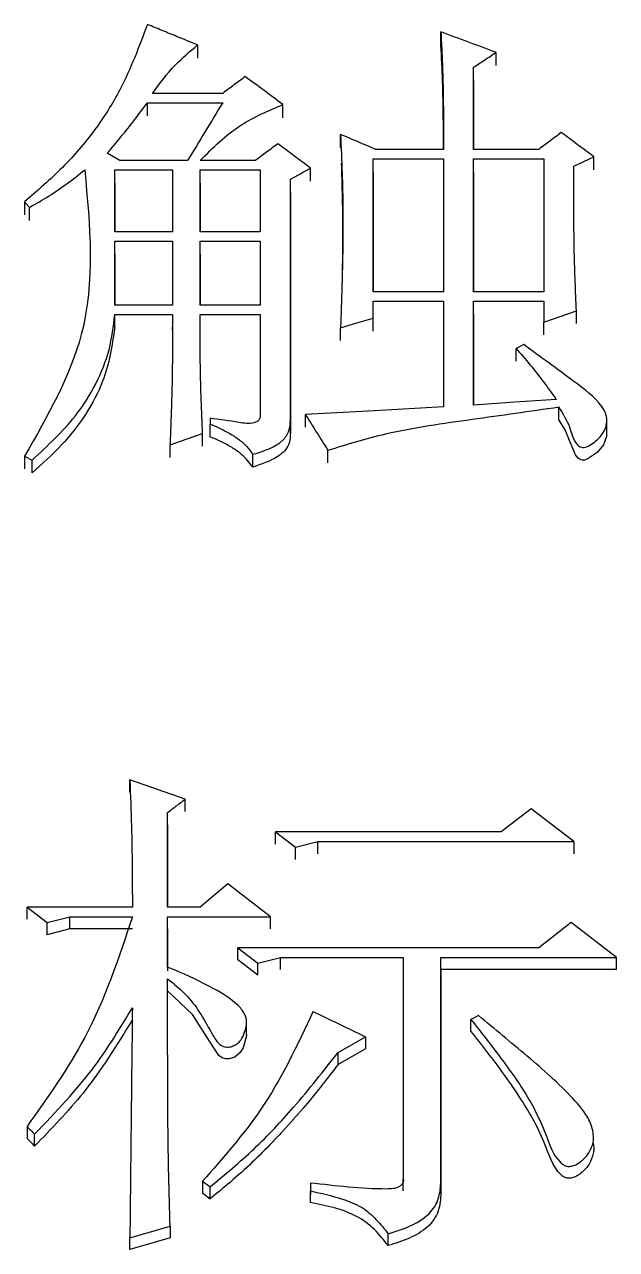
# Model space of a CAD drawing. Header units: millimetres. Extents: x 1852 to 4288, y 681 to 2404.
# Drawn here: x 2410.4 to 2412.95, y 2174.9 to 2180.19 of the extents above; entities that cross this region are included whole.
import ezdxf

# ---------------------------------------------------------------- set-up
doc = ezdxf.new("R2010")
doc.units = ezdxf.units.MM

msp = doc.modelspace()

# ---------------------------------------------------------------- linework, layer by layer
at = {"color": 7, "linetype": 'Continuous', "lineweight": 25}
for p, q in [((2412.1957, 2180.0995), (2412.1957, 2180.1569)), ((2411.1465, 2180.1008), (2411.1465, 2180.0437)), ((2412.4337, 2180.0117), (2412.4337, 2180.0687)), ((2412.3363, 2179.6504), (2412.3363, 2180.0044)), ((2412.3363, 2179.9475), (2412.3363, 2180.0044)), ((2412.3363, 2179.9473), (2412.3363, 2179.6504)), ((2411.2546, 2179.8919), (2410.9517, 2179.8919)), ((2410.9301, 2179.8517), (2411.2546, 2179.8517)), ((2410.9301, 2179.795), (2410.9301, 2179.8517)), ((2411.5142, 2179.787), (2411.5142, 2179.8437)), ((2411.763, 2179.6582), (2411.763, 2179.7148)), ((2411.1032, 2179.602), (2410.8111, 2179.602)), ((2411.3952, 2179.602), (2411.1572, 2179.602)), ((2411.9036, 2179.61), (2412.2065, 2179.61)), ((2411.9037, 2179.0355), (2411.9036, 2179.61)), ((2411.9036, 2179.5536), (2411.9036, 2179.61)), ((2412.2065, 2179.6504), (2411.9145, 2179.6504)), ((2412.2065, 2179.61), (2412.2065, 2179.0355)), ((2412.6176, 2179.6504), (2412.3363, 2179.6504)), ((2412.3363, 2179.61), (2412.6392, 2179.61)), ((2412.3363, 2179.0355), (2412.3363, 2179.61)), ((2412.3363, 2179.5536), (2412.3363, 2179.61)), ((2412.6392, 2179.61), (2412.6392, 2179.0355)), ((2412.8556, 2179.5616), (2412.8556, 2179.6181)), ((2410.7895, 2179.5616), (2411.0383, 2179.5616)), ((2410.7895, 2179.2949), (2410.7895, 2179.5616)), ((2410.7895, 2179.5052), (2410.7895, 2179.5616)), ((2411.0383, 2179.5616), (2411.0383, 2179.2949)), ((2411.1573, 2179.5616), (2411.4169, 2179.5616)), ((2411.1573, 2179.2949), (2411.1573, 2179.5616)), ((2411.1573, 2179.5052), (2411.1573, 2179.5616)), ((2411.4169, 2179.5616), (2411.4169, 2179.2949)), ((2411.6332, 2179.5133), (2411.6332, 2179.5697)), ((2411.9036, 2179.5534), (2411.9037, 2179.0355)), ((2412.3363, 2179.5534), (2412.3363, 2179.0355)), ((2410.7895, 2179.505), (2410.7895, 2179.2949)), ((2411.1573, 2179.505), (2411.1573, 2179.2949)), ((2411.5467, 2178.482), (2411.5467, 2179.5213)), ((2411.5467, 2179.4649), (2411.5467, 2179.5213)), ((2411.5467, 2179.4647), (2411.5467, 2178.4268)), ((2410.4, 2179.4243), (2410.4217, 2179.4001)), ((2410.4217, 2179.3439), (2410.4217, 2179.4001)), ((2411.0383, 2179.2949), (2410.7895, 2179.2949)), ((2411.4169, 2179.2949), (2411.1573, 2179.2949)), ((2410.7895, 2179.2544), (2411.0383, 2179.2544)), ((2410.7895, 2178.9787), (2410.7895, 2179.2544)), ((2410.7895, 2179.1984), (2410.7895, 2179.2544)), ((2411.0383, 2179.2544), (2411.0383, 2178.9787)), ((2411.1573, 2179.2544), (2411.4169, 2179.2544)), ((2411.1573, 2178.9787), (2411.1573, 2179.2544)), ((2411.1573, 2179.1984), (2411.1573, 2179.2544)), ((2411.4169, 2179.2544), (2411.4169, 2178.9787)), ((2410.7895, 2179.1982), (2410.7895, 2178.9787)), ((2411.1573, 2179.1982), (2411.1573, 2178.9787)), ((2412.2065, 2179.0355), (2411.9037, 2179.0355)), ((2412.6392, 2179.0355), (2412.3363, 2179.0355)), ((2411.0383, 2178.9787), (2410.7895, 2178.9787)), ((2411.4169, 2178.9787), (2411.1573, 2178.9787)), ((2411.9037, 2178.9949), (2412.2065, 2178.9949)), ((2411.9037, 2178.9218), (2411.9037, 2178.9949)), ((2411.9037, 2178.9392), (2411.9037, 2178.9949)), ((2412.2065, 2178.9949), (2412.2065, 2178.5391)), ((2412.3363, 2178.9949), (2412.6392, 2178.9949)), ((2412.3363, 2178.5473), (2412.3363, 2178.9949)), ((2412.3363, 2178.9392), (2412.3363, 2178.9949)), ((2412.6392, 2178.9949), (2412.6392, 2178.9056)), ((2410.7894, 2178.9381), (2411.0383, 2178.9381)), ((2410.7894, 2178.8824), (2410.7894, 2178.9381)), ((2411.1573, 2178.9381), (2411.4169, 2178.9381)), ((2411.4169, 2178.9381), (2411.4169, 2178.5065)), ((2411.9037, 2178.8662), (2411.9037, 2178.9218)), ((2412.3363, 2178.9391), (2412.3363, 2178.5473)), ((2412.7799, 2178.8987), (2412.7799, 2178.9543)), ((2411.763, 2178.8256), (2411.763, 2178.8812)), ((2412.6392, 2178.85), (2412.6392, 2178.9056)), ((2412.5527, 2178.808), (2412.5202, 2178.7917)), ((2412.5202, 2178.7362), (2412.5202, 2178.7917)), ((2411.6116, 2178.4514), (2411.6116, 2178.5065)), ((2412.7041, 2178.4839), (2412.7041, 2178.5392)), ((2411.2005, 2178.4902), (2411.2005, 2178.4657)), ((2411.2005, 2178.4106), (2411.2005, 2178.4657)), ((2411.5467, 2178.4268), (2411.5467, 2178.482)), ((2412.9109, 2178.4196), (2412.9109, 2178.4751)), ((2411.1681, 2178.3698), (2411.1681, 2178.4248)), ((2411.0275, 2178.3209), (2411.0275, 2178.3758)), ((2411.3844, 2178.28), (2411.3844, 2178.3349)), ((2411.7081, 2178.2977), (2411.7081, 2178.3526)), ((2410.4003, 2178.3267), (2410.4325, 2178.3104)), ((2410.4003, 2178.3267), (2410.4003, 2178.2718)), ((2410.4325, 2178.2555), (2410.4325, 2178.3104)), ((2411.0924, 2176.8474), (2410.8544, 2176.9303)), ((2410.8544, 2176.8772), (2410.8544, 2176.9303)), ((2411.0924, 2176.7943), (2411.0924, 2176.8474)), ((2412.5852, 2176.8059), (2412.4554, 2176.7062)), ((2412.7691, 2176.6647), (2412.5852, 2176.8059)), ((2411.0167, 2176.3817), (2411.0167, 2176.7893)), ((2411.0167, 2176.7363), (2411.0167, 2176.7893)), ((2411.0167, 2176.7363), (2411.0167, 2176.3817)), ((2411.4818, 2176.7062), (2411.5683, 2176.6397)), ((2411.4818, 2176.6533), (2411.4818, 2176.7062)), ((2411.5683, 2176.6397), (2411.6657, 2176.6647)), ((2411.6657, 2176.6118), (2411.6657, 2176.6647)), ((2412.7691, 2176.6647), (2412.7691, 2176.6118)), ((2411.5683, 2176.5869), (2411.5683, 2176.6397)), ((2411.2763, 2176.4816), (2411.1573, 2176.3817)), ((2411.4602, 2176.34), (2411.2763, 2176.4816)), ((2410.4109, 2176.3817), (2410.4974, 2176.315)), ((2410.8652, 2176.3817), (2410.4109, 2176.3817)), ((2410.4109, 2176.3292), (2410.4109, 2176.3817)), ((2411.1573, 2176.3817), (2411.0167, 2176.3817)), ((2410.4974, 2176.315), (2410.5948, 2176.34)), ((2410.5948, 2176.34), (2410.8651, 2176.34)), ((2410.5948, 2176.2876), (2410.5948, 2176.34)), ((2411.0167, 2176.34), (2411.4602, 2176.34)), ((2411.0167, 2176.123), (2411.0167, 2176.34)), ((2411.0167, 2176.2876), (2411.0167, 2176.34)), ((2411.4602, 2176.2876), (2411.4602, 2176.34)), ((2410.4974, 2176.2626), (2410.4974, 2176.315)), ((2410.5948, 2176.2876), (2410.4974, 2176.2626)), ((2410.8651, 2176.2876), (2410.5948, 2176.2876)), ((2411.0167, 2176.2876), (2411.0167, 2176.107)), ((2412.7582, 2176.315), (2412.6176, 2176.2065)), ((2412.953, 2176.1648), (2412.7582, 2176.315)), ((2411.3195, 2176.2065), (2411.4061, 2176.1397)), ((2412.6176, 2176.2065), (2411.3195, 2176.2065)), ((2411.3195, 2176.1543), (2411.3195, 2176.2065)), ((2411.4061, 2176.0875), (2411.3195, 2176.1543)), ((2411.4061, 2176.1397), (2411.5034, 2176.1648)), ((2411.4061, 2176.0875), (2411.4061, 2176.1397)), ((2411.5034, 2176.1648), (2412.0335, 2176.1648)), ((2411.5034, 2176.1126), (2411.5034, 2176.1648)), ((2412.0335, 2176.1648), (2412.0335, 2175.2085)), ((2412.1957, 2176.1648), (2412.953, 2176.1648)), ((2412.1958, 2175.2001), (2412.1957, 2176.1648)), ((2412.1957, 2176.1126), (2412.1957, 2176.1648)), ((2412.953, 2176.1126), (2412.953, 2176.1648)), ((2412.1957, 2176.1126), (2412.1958, 2175.1491)), ((2412.953, 2176.1126), (2412.1957, 2176.1126)), ((2411.3577, 2175.8879), (2411.3577, 2175.8903)), ((2411.3577, 2175.8381), (2411.3577, 2175.8872)), ((2412.3255, 2175.8453), (2412.3255, 2175.8971)), ((2411.7522, 2175.7548), (2411.8712, 2175.8218)), ((2411.8712, 2175.8218), (2411.8712, 2175.77)), ((2411.8712, 2175.77), (2411.7522, 2175.7031)), ((2411.7522, 2175.7031), (2411.7522, 2175.7548)), ((2410.4108, 2175.4358), (2410.4108, 2175.3846)), ((2412.828, 2175.4723), (2412.828, 2175.4758)), ((2410.4433, 2175.3509), (2410.4433, 2175.4021)), ((2411.1681, 2175.2001), (2411.2006, 2175.1748)), ((2411.1681, 2175.2001), (2411.1681, 2175.1492)), ((2411.2006, 2175.1239), (2411.2006, 2175.1748)), ((2411.6333, 2175.1916), (2411.6333, 2175.158)), ((2411.6333, 2175.1916), (2411.6333, 2175.1407)), ((2412.0335, 2175.1575), (2412.0335, 2175.2085)), ((2412.1958, 2175.1491), (2412.1958, 2175.2001)), ((2411.1681, 2175.1491), (2411.2006, 2175.1239)), ((2411.6333, 2175.1071), (2411.6333, 2175.158)), ((2410.8544, 2174.9555), (2411.0275, 2175.0061)), ((2411.0275, 2175.0061), (2411.0275, 2174.9554)), ((2410.8544, 2174.9048), (2410.8544, 2174.9555)), ((2411.0275, 2174.9554), (2410.8544, 2174.9048)), ((2411.9686, 2174.9217), (2411.9686, 2174.9724))]:
    msp.add_line(p, q, dxfattribs=at)
at = {"color": 7, "linetype": 'Continuous', "lineweight": 25, "flags": 128}
for points in [[(2410.8111, 2179.602), (2410.7841, 2179.6181), (2410.757, 2179.6342)], [(2412.769, 2179.5778), (2412.8123, 2179.5979), (2412.8556, 2179.6181)], [(2410.4, 2179.4243), (2410.4, 2179.4034), (2410.4, 2179.3856), (2410.4, 2179.3679)], [(2411.763, 2178.8812), (2411.8333, 2178.9015), (2411.9037, 2178.9218)], [(2412.6392, 2178.9056), (2412.7095, 2178.9299), (2412.7799, 2178.9543)], [(2412.6933, 2178.5718), (2412.5148, 2178.5595), (2412.3363, 2178.5473)], [(2412.2065, 2178.5391), (2411.9091, 2178.5228), (2411.6116, 2178.5065)], [(2412.9099, 2178.4195), (2412.9099, 2178.4115), (2412.8971, 2178.3754), (2412.869, 2178.3422), (2412.8261, 2178.3136), (2412.815, 2178.3104), (2412.8058, 2178.31), (2412.7969, 2178.3124), (2412.7877, 2178.3183), (2412.7757, 2178.3326), (2412.7509, 2178.3948), (2412.731, 2178.4401), (2412.7042, 2178.4839), (2412.7042, 2178.4839)], [(2411.0275, 2178.3758), (2411.0978, 2178.4003), (2411.1681, 2178.4248)], [(2412.4554, 2176.7062), (2411.9854, 2176.7062), (2411.4818, 2176.7062)], [(2411.6657, 2176.6647), (2412.1357, 2176.6647), (2412.7691, 2176.6647)], [(2411.3564, 2175.838), (2411.3576, 2175.8286), (2411.3434, 2175.7753), (2411.3292, 2175.7525), (2411.3068, 2175.7346), (2411.2824, 2175.7268), (2411.2667, 2175.7267), (2411.252, 2175.7314), (2411.2378, 2175.7421), (2411.1973, 2175.8036), (2411.124, 2175.9192), (2411.0167, 2176.0208), (2411.0167, 2176.0208)], [(2412.3579, 2175.9139), (2412.3417, 2175.9055), (2412.3255, 2175.8971)]]:
    msp.add_lwpolyline(points, dxfattribs=at)
at = {"color": 7, "linetype": 'Continuous', "lineweight": 25}
for points, knots in [([(2410.9301, 2180.189), (2410.8945, 2180.0939), (2410.8357, 2179.9367), (2410.7063, 2179.7313), (2410.5678, 2179.5687), (2410.4562, 2179.4727), (2410.4, 2179.4243)], [0, 0, 0, 0, 0.335049, 0.554128, 0.775717, 1, 1, 1, 1]), ([(2411.1464, 2180.1008), (2411.1163, 2180.1131), (2411.0652, 2180.1339), (2410.9931, 2180.1633), (2410.9511, 2180.1804), (2410.9301, 2180.189)], [0, 0, 0, 0, 0.417945, 0.708972, 1, 1, 1, 1]), ([(2412.4337, 2180.0687), (2412.394, 2180.0834), (2412.3147, 2180.1128), (2412.2354, 2180.1422), (2412.1957, 2180.1569)], [0, 0, 0, 0, 0.499999, 1, 1, 1, 1]), ([(2412.1957, 2180.1569), (2412.1973, 2180.1252), (2412.1993, 2180.0854), (2412.2012, 2180.0417), (2412.2018, 2180.0278), (2412.2022, 2180.0178), (2412.2027, 2180.0039), (2412.2032, 2179.988), (2412.2037, 2179.9721), (2412.2042, 2179.9561), (2412.2046, 2179.9402), (2412.205, 2179.9243), (2412.2053, 2179.9083), (2412.2056, 2179.8924), (2412.2058, 2179.8765), (2412.2059, 2179.8645), (2412.2061, 2179.8525), (2412.2062, 2179.8406), (2412.2063, 2179.8286), (2412.2064, 2179.8186), (2412.2064, 2179.8107), (2412.2065, 2179.8047), (2412.2065, 2179.7967), (2412.2065, 2179.7887), (2412.2066, 2179.7807), (2412.2066, 2179.7728), (2412.2066, 2179.7648), (2412.2066, 2179.7568), (2412.2066, 2179.7488), (2412.2066, 2179.7408), (2412.2066, 2179.7328), (2412.2066, 2179.7249), (2412.2066, 2179.7169), (2412.2066, 2179.7089), (2412.2066, 2179.7009), (2412.2066, 2179.6929), (2412.2066, 2179.6849), (2412.2066, 2179.6769), (2412.2066, 2179.6689), (2412.2065, 2179.6594), (2412.2065, 2179.6539), (2412.2065, 2179.6504)], [0, 0, 0, 0, 0.188751, 0.235938, 0.259532, 0.271329, 0.294923, 0.342111, 0.365705, 0.389298, 0.436486, 0.46008, 0.483674, 0.530861, 0.554455, 0.578049, 0.601643, 0.625237, 0.648831, 0.672424, 0.684221, 0.696018, 0.707815, 0.731409, 0.743206, 0.755003, 0.778597, 0.790394, 0.80219, 0.825784, 0.837581, 0.849378, 0.872972, 0.884769, 0.896566, 0.92016, 0.931957, 0.943753, 0.967347, 0.979144, 1, 1, 1, 1]), ([(2410.9517, 2179.8919), (2410.9827, 2179.9341), (2411.0384, 2180.0097), (2411.1133, 2180.0728), (2411.1464, 2180.1008)], [0, 0, 0, 0, 0.557716, 1, 1, 1, 1]), ([(2412.2064, 2179.6504), (2412.2065, 2179.6953), (2412.2066, 2179.7929), (2412.2037, 2179.9426), (2412.1984, 2180.0472), (2412.1957, 2180.0995)], [0, 0, 0, 0, 0.299618, 0.64974, 1, 1, 1, 1]), ([(2412.3363, 2180.0044), (2412.3526, 2180.0152), (2412.385, 2180.0366), (2412.4175, 2180.058), (2412.4337, 2180.0687)], [0, 0, 0, 0, 0.500001, 1, 1, 1, 1]), ([(2411.352, 2179.9643), (2411.3357, 2179.9522), (2411.3033, 2179.9281), (2411.2708, 2179.904), (2411.2546, 2179.8919)], [0, 0, 0, 0, 0.499999, 1, 1, 1, 1]), ([(2411.5142, 2179.8437), (2411.4871, 2179.8638), (2411.4331, 2179.904), (2411.379, 2179.9442), (2411.352, 2179.9643)], [0, 0, 0, 0, 0.499999, 1, 1, 1, 1]), ([(2410.757, 2179.6342), (2410.7768, 2179.6573), (2410.817, 2179.7043), (2410.8743, 2179.777), (2410.9115, 2179.8268), (2410.9301, 2179.8517)], [0, 0, 0, 0, 0.325438, 0.662606, 1, 1, 1, 1]), ([(2411.2546, 2179.8517), (2411.2294, 2179.8101), (2411.1789, 2179.727), (2411.1284, 2179.6436), (2411.1032, 2179.602)], [0, 0, 0, 0, 0.5, 1, 1, 1, 1]), ([(2411.1572, 2179.602), (2411.2127, 2179.6576), (2411.3128, 2179.7577), (2411.4522, 2179.8172), (2411.5142, 2179.8437)], [0, 0, 0, 0, 0.5548825, 1, 1, 1, 1]), ([(2411.763, 2179.7148), (2411.7655, 2179.6583), (2411.7681, 2179.5983), (2411.7701, 2179.5363), (2411.7703, 2179.5292), (2411.7705, 2179.5239), (2411.7707, 2179.5169), (2411.7709, 2179.5098), (2411.7711, 2179.5027), (2411.7713, 2179.4974), (2411.7715, 2179.4903), (2411.7716, 2179.4832), (2411.7718, 2179.4761), (2411.7719, 2179.4708), (2411.772, 2179.4655), (2411.7722, 2179.4584), (2411.7723, 2179.4513), (2411.7724, 2179.4443), (2411.7725, 2179.4389), (2411.7726, 2179.4319), (2411.7728, 2179.4248), (2411.7729, 2179.4177), (2411.7729, 2179.4124), (2411.773, 2179.4017), (2411.7734, 2179.3645), (2411.7735, 2179.3272), (2411.7733, 2179.2953), (2411.7733, 2179.29), (2411.7732, 2179.2829), (2411.7732, 2179.2758), (2411.7731, 2179.2687), (2411.7731, 2179.2634), (2411.773, 2179.2563), (2411.7729, 2179.2491), (2411.7728, 2179.242), (2411.7728, 2179.2367), (2411.7727, 2179.2314), (2411.7726, 2179.2243), (2411.7725, 2179.2172), (2411.7724, 2179.2101), (2411.7723, 2179.2048), (2411.7721, 2179.1976), (2411.772, 2179.1905), (2411.7719, 2179.1834), (2411.7718, 2179.1781), (2411.7717, 2179.1728), (2411.7715, 2179.1657), (2411.7714, 2179.1586), (2411.7712, 2179.1515), (2411.7711, 2179.1461), (2411.7709, 2179.139), (2411.7707, 2179.1319), (2411.7706, 2179.1248), (2411.7704, 2179.1195), (2411.7703, 2179.1123), (2411.7701, 2179.1052), (2411.7699, 2179.0981), (2411.7697, 2179.0928), (2411.7696, 2179.0875), (2411.7694, 2179.0803), (2411.7692, 2179.0732), (2411.769, 2179.0661), (2411.7688, 2179.0608), (2411.7686, 2179.0537), (2411.7684, 2179.0466), (2411.7682, 2179.0394), (2411.7681, 2179.0341), (2411.7679, 2179.0288), (2411.7677, 2179.0216), (2411.7675, 2179.0145), (2411.7672, 2179.0074), (2411.7671, 2179.0021), (2411.7668, 2178.995), (2411.7666, 2178.9878), (2411.7664, 2178.9807), (2411.7662, 2178.9754), (2411.766, 2178.97), (2411.7658, 2178.9629), (2411.7656, 2178.9558), (2411.7653, 2178.9487), (2411.7652, 2178.9433), (2411.7649, 2178.9362), (2411.7647, 2178.9291), (2411.7644, 2178.922), (2411.7642, 2178.9166), (2411.7641, 2178.9113), (2411.7638, 2178.9041), (2411.7636, 2178.897), (2411.7633, 2178.8888), (2411.7631, 2178.8841), (2411.763, 2178.8812)], [0, 0, 0, 0, 0.204304, 0.217073, 0.223457, 0.229841, 0.236226, 0.248995, 0.255379, 0.261764, 0.268148, 0.280917, 0.287302, 0.293686, 0.300071, 0.306455, 0.319224, 0.325609, 0.331993, 0.338378, 0.351147, 0.357531, 0.363915, 0.3703, 0.395838, 0.497991, 0.504375, 0.51076, 0.517144, 0.529913, 0.536298, 0.542682, 0.549067, 0.561836, 0.56822, 0.574605, 0.580989, 0.587374, 0.600143, 0.606527, 0.612912, 0.619296, 0.632065, 0.638449, 0.644834, 0.651218, 0.657603, 0.670372, 0.676756, 0.683141, 0.689525, 0.702294, 0.708679, 0.715063, 0.721448, 0.734217, 0.740601, 0.746986, 0.75337, 0.759755, 0.772523, 0.778908, 0.785292, 0.791677, 0.804446, 0.81083, 0.817215, 0.823599, 0.829984, 0.842753, 0.849137, 0.855522, 0.861906, 0.874675, 0.88106, 0.887444, 0.893828, 0.900213, 0.912982, 0.919366, 0.925751, 0.932135, 0.944904, 0.951289, 0.957673, 0.964058, 0.970442, 0.983211, 0.989596, 1, 1, 1, 1]), ([(2412.7149, 2179.7229), (2412.6987, 2179.7108), (2412.6663, 2179.6866), (2412.6338, 2179.6624), (2412.6176, 2179.6504)], [0, 0, 0, 0, 0.5, 1, 1, 1, 1]), ([(2412.8556, 2179.6181), (2412.8321, 2179.6356), (2412.7853, 2179.6705), (2412.7384, 2179.7054), (2412.7149, 2179.7229)], [0, 0, 0, 0, 0.499999, 1, 1, 1, 1]), ([(2411.4926, 2179.6745), (2411.4764, 2179.6624), (2411.4439, 2179.6383), (2411.4115, 2179.6141), (2411.3952, 2179.602)], [0, 0, 0, 0, 0.499999, 1, 1, 1, 1]), ([(2411.6332, 2179.5697), (2411.6098, 2179.5872), (2411.5629, 2179.6221), (2411.516, 2179.6571), (2411.4926, 2179.6745)], [0, 0, 0, 0, 0.499999, 1, 1, 1, 1]), ([(2410.6597, 2179.5616), (2410.6824, 2179.3207), (2410.7228, 2178.8903), (2410.4989, 2178.499), (2410.4003, 2178.3267)], [0, 0, 0, 0, 0.559704, 1, 1, 1, 1]), ([(2410.4217, 2179.4001), (2410.4501, 2179.4163), (2410.5065, 2179.4485), (2410.5854, 2179.5032), (2410.6349, 2179.5421), (2410.6597, 2179.5616)], [0, 0, 0, 0, 0.33532, 0.667027, 1, 1, 1, 1]), ([(2411.5467, 2179.5213), (2411.5611, 2179.5293), (2411.5899, 2179.5455), (2411.6188, 2179.5616), (2411.6332, 2179.5697)], [0, 0, 0, 0, 0.499999, 1, 1, 1, 1]), ([(2411.7658, 2179.5913), (2411.7659, 2179.5893), (2411.7661, 2179.5845), (2411.7685, 2179.5161), (2411.7724, 2179.3533), (2411.7713, 2179.164), (2411.7692, 2179.0777), (2411.7681, 2179.0349)], [0, 0, 0, 0, 0.027194, 0.065937, 0.481469, 0.743424, 1, 1, 1, 1]), ([(2412.7799, 2178.9543), (2412.7765, 2179.038), (2412.7728, 2179.127), (2412.7708, 2179.221), (2412.7705, 2179.2367), (2412.7702, 2179.2576), (2412.7699, 2179.2785), (2412.7696, 2179.2994), (2412.7694, 2179.315), (2412.7692, 2179.3359), (2412.7691, 2179.3568), (2412.769, 2179.3776), (2412.7689, 2179.3907), (2412.7689, 2179.4011), (2412.7689, 2179.4089), (2412.7689, 2179.4167), (2412.7688, 2179.4271), (2412.7688, 2179.4376), (2412.7688, 2179.448), (2412.7688, 2179.4558), (2412.7688, 2179.4662), (2412.7688, 2179.4767), (2412.7688, 2179.4871), (2412.7688, 2179.4949), (2412.7689, 2179.5053), (2412.7689, 2179.5157), (2412.7689, 2179.5261), (2412.7689, 2179.5339), (2412.7689, 2179.5405), (2412.769, 2179.547), (2412.769, 2179.5522), (2412.769, 2179.5574), (2412.769, 2179.5613), (2412.769, 2179.5652), (2412.769, 2179.5707), (2412.769, 2179.5749), (2412.769, 2179.5778)], [0, 0, 0, 0, 0.4019587, 0.4270807, 0.4522028, 0.4773248, 0.527569, 0.552691, 0.5778131, 0.6029351, 0.6531793, 0.6783013, 0.7034234, 0.7159844, 0.7285454, 0.7411064, 0.7536675, 0.7787895, 0.7913505, 0.8039115, 0.8164726, 0.8415946, 0.8541556, 0.8667167, 0.8792777, 0.9043997, 0.9169607, 0.9295218, 0.9420828, 0.9483633, 0.9609243, 0.9672048, 0.9734854, 0.9797659, 0.9860464, 1, 1, 1, 1]), ([(2410.4325, 2178.3104), (2410.499, 2178.3715), (2410.6079, 2178.4715), (2410.7112, 2178.6373), (2410.7713, 2178.7849), (2410.7834, 2178.8871), (2410.7894, 2178.9381)], [0, 0, 0, 0, 0.345958, 0.566155, 0.783835, 1, 1, 1, 1]), ([(2411.0383, 2178.9381), (2411.0383, 2178.9363), (2411.0383, 2178.9327), (2411.0383, 2178.9273), (2411.0383, 2178.922), (2411.0383, 2178.9175), (2411.0383, 2178.9112), (2411.0383, 2178.905), (2411.0383, 2178.896), (2411.0383, 2178.8888), (2411.0383, 2178.8799), (2411.0383, 2178.8709), (2411.0382, 2178.862), (2411.0382, 2178.853), (2411.0382, 2178.8441), (2411.0382, 2178.8351), (2411.0382, 2178.8262), (2411.0382, 2178.819), (2411.0381, 2178.81), (2411.0381, 2178.8011), (2411.038, 2178.7921), (2411.038, 2178.7831), (2411.0379, 2178.7742), (2411.0379, 2178.7652), (2411.0378, 2178.7562), (2411.0377, 2178.7473), (2411.0377, 2178.7383), (2411.0376, 2178.7293), (2411.0375, 2178.7222), (2411.0374, 2178.7132), (2411.0373, 2178.7042), (2411.0372, 2178.6953), (2411.037, 2178.6863), (2411.0369, 2178.6773), (2411.0367, 2178.6684), (2411.0366, 2178.6594), (2411.0364, 2178.6522), (2411.0363, 2178.6432), (2411.0361, 2178.6342), (2411.0359, 2178.6253), (2411.0357, 2178.6163), (2411.0354, 2178.6073), (2411.0352, 2178.5983), (2411.035, 2178.5894), (2411.0347, 2178.5804), (2411.0345, 2178.5714), (2411.0342, 2178.5624), (2411.034, 2178.5552), (2411.0337, 2178.5463), (2411.0334, 2178.5373), (2411.0331, 2178.5283), (2411.0328, 2178.5193), (2411.0325, 2178.5103), (2411.0322, 2178.5013), (2411.0319, 2178.4924), (2411.0316, 2178.4852), (2411.0313, 2178.4762), (2411.031, 2178.4672), (2411.0306, 2178.4564), (2411.0302, 2178.4474), (2411.0299, 2178.4384), (2411.0296, 2178.4312), (2411.0293, 2178.4222), (2411.0289, 2178.4132), (2411.0286, 2178.4043), (2411.0282, 2178.3953), (2411.0279, 2178.3864), (2411.0276, 2178.3794), (2411.0275, 2178.3758)], [0, 0, 0, 0, 0.009575, 0.019151, 0.028726, 0.038301, 0.043088, 0.062238, 0.071814, 0.090964, 0.100539, 0.119689, 0.138839, 0.148414, 0.167565, 0.186715, 0.19629, 0.21544, 0.225015, 0.244165, 0.263315, 0.272891, 0.292041, 0.311191, 0.320766, 0.339916, 0.359066, 0.368641, 0.387792, 0.397367, 0.416517, 0.435667, 0.445242, 0.464392, 0.483543, 0.493118, 0.512268, 0.521843, 0.540993, 0.560143, 0.569718, 0.588869, 0.608019, 0.617594, 0.636744, 0.655894, 0.665469, 0.68462, 0.694195, 0.713345, 0.732495, 0.74207, 0.76122, 0.780371, 0.789946, 0.809096, 0.818671, 0.837821, 0.856971, 0.876121, 0.885697, 0.904847, 0.914422, 0.933572, 0.952722, 0.962297, 0.981149, 1, 1, 1, 1]), ([(2411.1681, 2178.4248), (2411.164, 2178.5218), (2411.1597, 2178.6234), (2411.1583, 2178.7272), (2411.1582, 2178.7365), (2411.1581, 2178.7434), (2411.158, 2178.7504), (2411.1579, 2178.7573), (2411.1579, 2178.7666), (2411.1578, 2178.7759), (2411.1577, 2178.7852), (2411.1577, 2178.7921), (2411.1576, 2178.7991), (2411.1576, 2178.806), (2411.1575, 2178.813), (2411.1575, 2178.8222), (2411.1575, 2178.8315), (2411.1574, 2178.8408), (2411.1574, 2178.8477), (2411.1574, 2178.8547), (2411.1574, 2178.8616), (2411.1573, 2178.8686), (2411.1573, 2178.8779), (2411.1573, 2178.8871), (2411.1573, 2178.8964), (2411.1573, 2178.9033), (2411.1573, 2178.9103), (2411.1573, 2178.9172), (2411.1573, 2178.9265), (2411.1573, 2178.9334), (2411.1573, 2178.9381)], [0, 0, 0, 0, 0.565918, 0.593048, 0.606612, 0.620177, 0.633741, 0.647306, 0.66087, 0.688, 0.701564, 0.715129, 0.728693, 0.742258, 0.755822, 0.769387, 0.796516, 0.810081, 0.823645, 0.83721, 0.850774, 0.864339, 0.877904, 0.905033, 0.918597, 0.932162, 0.945726, 0.959291, 0.972856, 1, 1, 1, 1]), ([(2410.7894, 2178.8823), (2410.7775, 2178.8036), (2410.7577, 2178.6733), (2410.6663, 2178.5049), (2410.5639, 2178.3715), (2410.4765, 2178.2943), (2410.4325, 2178.2554)], [0, 0, 0, 0, 0.334037, 0.553007, 0.774908, 1, 1, 1, 1]), ([(2411.0383, 2178.872), (2411.0383, 2178.8735), (2411.0383, 2178.8776), (2411.0383, 2178.8816), (2411.0383, 2178.8842)], [0, 0, 0, 0, 0.353663, 1, 1, 1, 1]), ([(2412.5202, 2178.7917), (2412.5404, 2178.7685), (2412.5812, 2178.7213), (2412.6383, 2178.6476), (2412.675, 2178.597), (2412.6933, 2178.5718)], [0, 0, 0, 0, 0.32693, 0.663295, 1, 1, 1, 1]), ([(2412.7042, 2178.5392), (2412.7214, 2178.5112), (2412.7463, 2178.4707), (2412.7621, 2178.4133), (2412.7756, 2178.3831), (2412.7927, 2178.3691), (2412.8019, 2178.3652), (2412.8125, 2178.3645), (2412.8302, 2178.3691), (2412.8617, 2178.3886), (2412.8965, 2178.4215), (2412.9126, 2178.4674), (2412.9117, 2178.5078), (2412.869, 2178.5751), (2412.7414, 2178.6709), (2412.6249, 2178.7556), (2412.5527, 2178.808)], [0, 0, 0, 0, 0.116369, 0.168042, 0.220216, 0.232026, 0.241704, 0.251433, 0.264352, 0.29834, 0.371993, 0.42265, 0.473324, 0.517975, 0.701297, 1, 1, 1, 1]), ([(2411.4169, 2178.5065), (2411.4166, 2178.4994), (2411.4161, 2178.488), (2411.4036, 2178.4755), (2411.3739, 2178.464), (2411.3028, 2178.4768), (2411.2411, 2178.4849), (2411.2005, 2178.4902)], [0, 0, 0, 0, 0.100185, 0.161773, 0.226321, 0.490481, 1, 1, 1, 1]), ([(2411.6116, 2178.5065), (2411.6277, 2178.4809), (2411.6598, 2178.4296), (2411.692, 2178.3783), (2411.7081, 2178.3526)], [0, 0, 0, 0, 0.4999992, 1, 1, 1, 1]), ([(2411.7081, 2178.3526), (2411.791, 2178.378), (2411.9927, 2178.4398), (2412.3306, 2178.4857), (2412.5796, 2178.5213), (2412.7041, 2178.5392)], [0, 0, 0, 0, 0.258422, 0.628983, 1, 1, 1, 1]), ([(2411.2005, 2178.4657), (2411.2257, 2178.4546), (2411.267, 2178.4366), (2411.3187, 2178.4045), (2411.3575, 2178.3732), (2411.3755, 2178.3476), (2411.3844, 2178.3349)], [0, 0, 0, 0, 0.346429, 0.567932, 0.786121, 1, 1, 1, 1]), ([(2411.3844, 2178.3349), (2411.4333, 2178.3497), (2411.5004, 2178.37), (2411.5444, 2178.4358), (2411.5459, 2178.4667), (2411.5467, 2178.482)], [0, 0, 0, 0, 0.574728, 0.788861, 1, 1, 1, 1]), ([(2411.3844, 2178.2799), (2411.3697, 2178.2991), (2411.3451, 2178.3311), (2411.2952, 2178.3645), (2411.2496, 2178.3896), (2411.2169, 2178.4035), (2411.2005, 2178.4105)], [0, 0, 0, 0, 0.331664, 0.551929, 0.775056, 1, 1, 1, 1]), ([(2411.5467, 2178.4268), (2411.5456, 2178.4069), (2411.5433, 2178.3667), (2411.4799, 2178.3112), (2411.4211, 2178.2919), (2411.3844, 2178.2799)], [0, 0, 0, 0, 0.268471, 0.544159, 1, 1, 1, 1]), ([(2410.8544, 2176.9303), (2410.8569, 2176.8641), (2410.8616, 2176.7398), (2410.8645, 2176.5568), (2410.865, 2176.4401), (2410.8652, 2176.3817)], [0, 0, 0, 0, 0.362921, 0.681445, 1, 1, 1, 1]), ([(2411.0167, 2176.7893), (2411.0293, 2176.799), (2411.0545, 2176.8183), (2411.0798, 2176.8377), (2411.0924, 2176.8474)], [0, 0, 0, 0, 0.499999, 1, 1, 1, 1]), ([(2410.8651, 2176.34), (2410.8066, 2176.1629), (2410.7016, 2175.8448), (2410.5001, 2175.5614), (2410.4108, 2175.4358)], [0, 0, 0, 0, 0.5569278, 1, 1, 1, 1]), ([(2411.0167, 2176.0729), (2411.0468, 2176.0484), (2411.1309, 2175.9802), (2411.1856, 2175.8745), (2411.23, 2175.7989), (2411.2514, 2175.7825), (2411.2652, 2175.778), (2411.2814, 2175.7776), (2411.2994, 2175.782), (2411.3183, 2175.7922), (2411.3375, 2175.8122), (2411.3513, 2175.845), (2411.3611, 2175.8827), (2411.3511, 2175.9231), (2411.3073, 2175.9768), (2411.2014, 2176.0408), (2411.0948, 2176.0907), (2411.0265, 2176.1189), (2411.0167, 2176.123)], [0, 0, 0, 0, 0.11687, 0.3258, 0.377744, 0.393029, 0.405901, 0.418726, 0.438143, 0.45802, 0.48112, 0.522189, 0.572441, 0.606763, 0.655286, 0.785224, 0.968955, 1, 1, 1, 1]), ([(2411.0275, 2175.0061), (2411.0237, 2175.1518), (2411.018, 2175.3703), (2411.0179, 2175.6061), (2411.0175, 2175.7057), (2411.0174, 2175.7419), (2411.0174, 2175.7646), (2411.0173, 2175.7827), (2411.0173, 2175.8008), (2411.0172, 2175.8189), (2411.0172, 2175.837), (2411.0172, 2175.8505), (2411.0171, 2175.8641), (2411.0171, 2175.8822), (2411.017, 2175.9003), (2411.017, 2175.9184), (2411.017, 2175.9319), (2411.0169, 2175.95), (2411.0169, 2175.9658), (2411.0169, 2175.9794), (2411.0168, 2175.9861), (2411.0168, 2175.9929), (2411.0168, 2176.002), (2411.0168, 2176.011), (2411.0168, 2176.02), (2411.0168, 2176.0268), (2411.0167, 2176.0358), (2411.0167, 2176.0448), (2411.0167, 2176.0539), (2411.0167, 2176.0625), (2411.0167, 2176.0688), (2411.0167, 2176.0729)], [0, 0, 0, 0, 0.408156, 0.61223, 0.663248, 0.688757, 0.714266, 0.727021, 0.739776, 0.765285, 0.778039, 0.790794, 0.803548, 0.816303, 0.841812, 0.854567, 0.867321, 0.880076, 0.905585, 0.911962, 0.918339, 0.924717, 0.931094, 0.943848, 0.950226, 0.956603, 0.96298, 0.975735, 0.982112, 0.988489, 1, 1, 1, 1]), ([(2410.4433, 2175.4021), (2410.5347, 2175.4978), (2410.697, 2175.6678), (2410.8141, 2175.8624), (2410.8652, 2175.9474)], [0, 0, 0, 0, 0.562943, 1, 1, 1, 1]), ([(2410.8652, 2175.9474), (2410.8638, 2175.8254), (2410.8624, 2175.6959), (2410.8609, 2175.5583), (2410.8605, 2175.5277), (2410.8602, 2175.4971), (2410.8599, 2175.4665), (2410.8595, 2175.4359), (2410.8592, 2175.4053), (2410.8589, 2175.3747), (2410.8585, 2175.3441), (2410.8582, 2175.3135), (2410.8579, 2175.2828), (2410.8576, 2175.2522), (2410.8572, 2175.2215), (2410.8568, 2175.1832), (2410.8565, 2175.1525), (2410.8562, 2175.1218), (2410.8559, 2175.0911), (2410.8556, 2175.0642), (2410.8553, 2175.0374), (2410.8551, 2175.022), (2410.855, 2175.0066), (2410.8548, 2174.9923), (2410.8546, 2174.9753), (2410.8545, 2174.9621), (2410.8544, 2174.9555)], [0, 0, 0, 0, 0.370203, 0.393341, 0.416478, 0.462753, 0.485891, 0.509029, 0.555304, 0.578441, 0.601579, 0.647854, 0.670992, 0.694129, 0.740405, 0.763542, 0.809817, 0.832955, 0.856093, 0.902368, 0.913937, 0.937074, 0.948643, 0.960212, 0.980106, 1, 1, 1, 1]), ([(2411.644, 2175.9307), (2411.5762, 2175.7855), (2411.4542, 2175.5245), (2411.256, 2175.2998), (2411.1681, 2175.2001)], [0, 0, 0, 0, 0.556366, 1, 1, 1, 1]), ([(2411.8712, 2175.8218), (2411.8419, 2175.8359), (2411.7893, 2175.8611), (2411.7136, 2175.8974), (2411.6672, 2175.9196), (2411.644, 2175.9307)], [0, 0, 0, 0, 0.387829, 0.693915, 1, 1, 1, 1]), ([(2412.3255, 2175.8971), (2412.3758, 2175.8331), (2412.4765, 2175.705), (2412.5912, 2175.5363), (2412.6533, 2175.3915), (2412.6813, 2175.3079), (2412.7207, 2175.2714), (2412.7357, 2175.2642), (2412.7515, 2175.2625), (2412.7715, 2175.2669), (2412.7995, 2175.2822), (2412.8293, 2175.3119), (2412.8523, 2175.3545), (2412.8561, 2175.4083), (2412.8318, 2175.4802), (2412.7343, 2175.5958), (2412.5677, 2175.74), (2412.428, 2175.8558), (2412.3579, 2175.9138)], [0, 0, 0, 0, 0.14589, 0.291848, 0.364926, 0.43814, 0.449708, 0.457487, 0.465325, 0.474776, 0.490324, 0.518026, 0.54742, 0.577063, 0.617255, 0.685721, 0.842506, 1, 1, 1, 1]), ([(2410.8652, 2175.8955), (2410.7989, 2175.7877), (2410.6798, 2175.594), (2410.516, 2175.4256), (2410.4433, 2175.3509)], [0, 0, 0, 0, 0.5567847, 1, 1, 1, 1]), ([(2412.85, 2175.3684), (2412.8501, 2175.3682), (2412.8576, 2175.3532), (2412.8541, 2175.3185), (2412.8386, 2175.2731), (2412.8102, 2175.2407), (2412.7833, 2175.2215), (2412.7629, 2175.2133), (2412.7453, 2175.2115), (2412.7298, 2175.2152), (2412.7118, 2175.227), (2412.6734, 2175.2752), (2412.6351, 2175.3981), (2412.5455, 2175.5514), (2412.4348, 2175.7081), (2412.3631, 2175.8), (2412.3257, 2175.845), (2412.3255, 2175.8453)], [0, 0, 0, 0, 0.000541, 0.052262, 0.10428, 0.152425, 0.178787, 0.199916, 0.213282, 0.226749, 0.243025, 0.274546, 0.411233, 0.645125, 0.822307, 0.999061, 1, 1, 1, 1]), ([(2411.2006, 2175.1748), (2411.265, 2175.2286), (2411.3938, 2175.3362), (2411.5773, 2175.5315), (2411.6898, 2175.6751), (2411.7522, 2175.7548)], [0, 0, 0, 0, 0.30776, 0.615622, 1, 1, 1, 1]), ([(2411.7522, 2175.7031), (2411.7028, 2175.639), (2411.6518, 2175.5729), (2411.5954, 2175.507), (2411.5913, 2175.5022), (2411.5871, 2175.4973), (2411.5829, 2175.4925), (2411.5787, 2175.4877), (2411.5745, 2175.4829), (2411.5703, 2175.4781), (2411.5661, 2175.4733), (2411.5618, 2175.4685), (2411.5585, 2175.4647), (2411.5542, 2175.4599), (2411.5499, 2175.4551), (2411.5457, 2175.4504), (2411.5414, 2175.4456), (2411.5379, 2175.4418), (2411.5336, 2175.4371), (2411.5293, 2175.4323), (2411.525, 2175.4276), (2411.519, 2175.421), (2411.5007, 2175.4012), (2411.4267, 2175.3225), (2411.3249, 2175.2244), (2411.23, 2175.1477), (2411.2006, 2175.1239)], [0, 0, 0, 0, 0.307844, 0.317463, 0.327082, 0.331891, 0.34151, 0.351128, 0.355938, 0.365557, 0.375175, 0.379985, 0.389603, 0.394413, 0.404031, 0.41365, 0.41846, 0.428078, 0.432888, 0.442506, 0.452125, 0.456934, 0.476172, 0.553125, 0.861264, 1, 1, 1, 1]), ([(2410.4109, 2175.4358), (2410.4163, 2175.4302), (2410.4271, 2175.4189), (2410.4379, 2175.4077), (2410.4433, 2175.4021)], [0, 0, 0, 0, 0.5, 1, 1, 1, 1]), ([(2410.4109, 2175.3845), (2410.4136, 2175.3817), (2410.4191, 2175.376), (2410.4299, 2175.3648), (2410.438, 2175.3564), (2410.4433, 2175.3509)], [0, 0, 0, 0, 0.25287, 0.505739, 1, 1, 1, 1]), ([(2412.0333, 2175.2085), (2412.0338, 2175.2057), (2412.0346, 2175.2003), (2412.032, 2175.1913), (2412.0255, 2175.1826), (2412.0116, 2175.1728), (2411.9896, 2175.1659), (2411.8607, 2175.1651), (2411.7424, 2175.1789), (2411.6333, 2175.1916)], [0, 0, 0, 0, 0.022685, 0.043674, 0.07363, 0.104665, 0.167541, 0.232295, 1, 1, 1, 1]), ([(2411.9686, 2174.9724), (2412.0031, 2174.9834), (2412.071, 2175.0051), (2412.154, 2175.058), (2412.1917, 2175.1308), (2412.1944, 2175.1771), (2412.1958, 2175.2001)], [0, 0, 0, 0, 0.291823, 0.574939, 0.78881, 1, 1, 1, 1]), ([(2411.6333, 2175.158), (2411.6795, 2175.1474), (2411.7553, 2175.13), (2411.8557, 2175.0916), (2411.9188, 2175.035), (2411.9521, 2174.9931), (2411.9686, 2174.9724)], [0, 0, 0, 0, 0.3486089, 0.5710474, 0.7872472, 1, 1, 1, 1]), ([(2412.1958, 2175.1491), (2412.194, 2175.1229), (2412.1913, 2175.0834), (2412.1677, 2175.0341), (2412.1294, 2174.9902), (2412.0605, 2174.9508), (2411.9995, 2174.9315), (2411.9686, 2174.9217)], [0, 0, 0, 0, 0.239419, 0.360941, 0.484667, 0.739404, 1, 1, 1, 1]), ([(2411.9686, 2174.9217), (2411.95, 2174.9455), (2411.9123, 2174.9934), (2411.8065, 2175.0727), (2411.703, 2175.0932), (2411.6333, 2175.1071)], [0, 0, 0, 0, 0.242139, 0.4889, 1, 1, 1, 1])]:
    msp.add_open_spline(points, degree=3, knots=knots, dxfattribs=at)
msp.add_open_spline([(2411.9145, 2179.6504), (2411.8892, 2179.6611), (2411.8387, 2179.6826), (2411.7883, 2179.7041), (2411.763, 2179.7148)], degree=3, dxfattribs=at)

doc.saveas('drawing.dxf')
